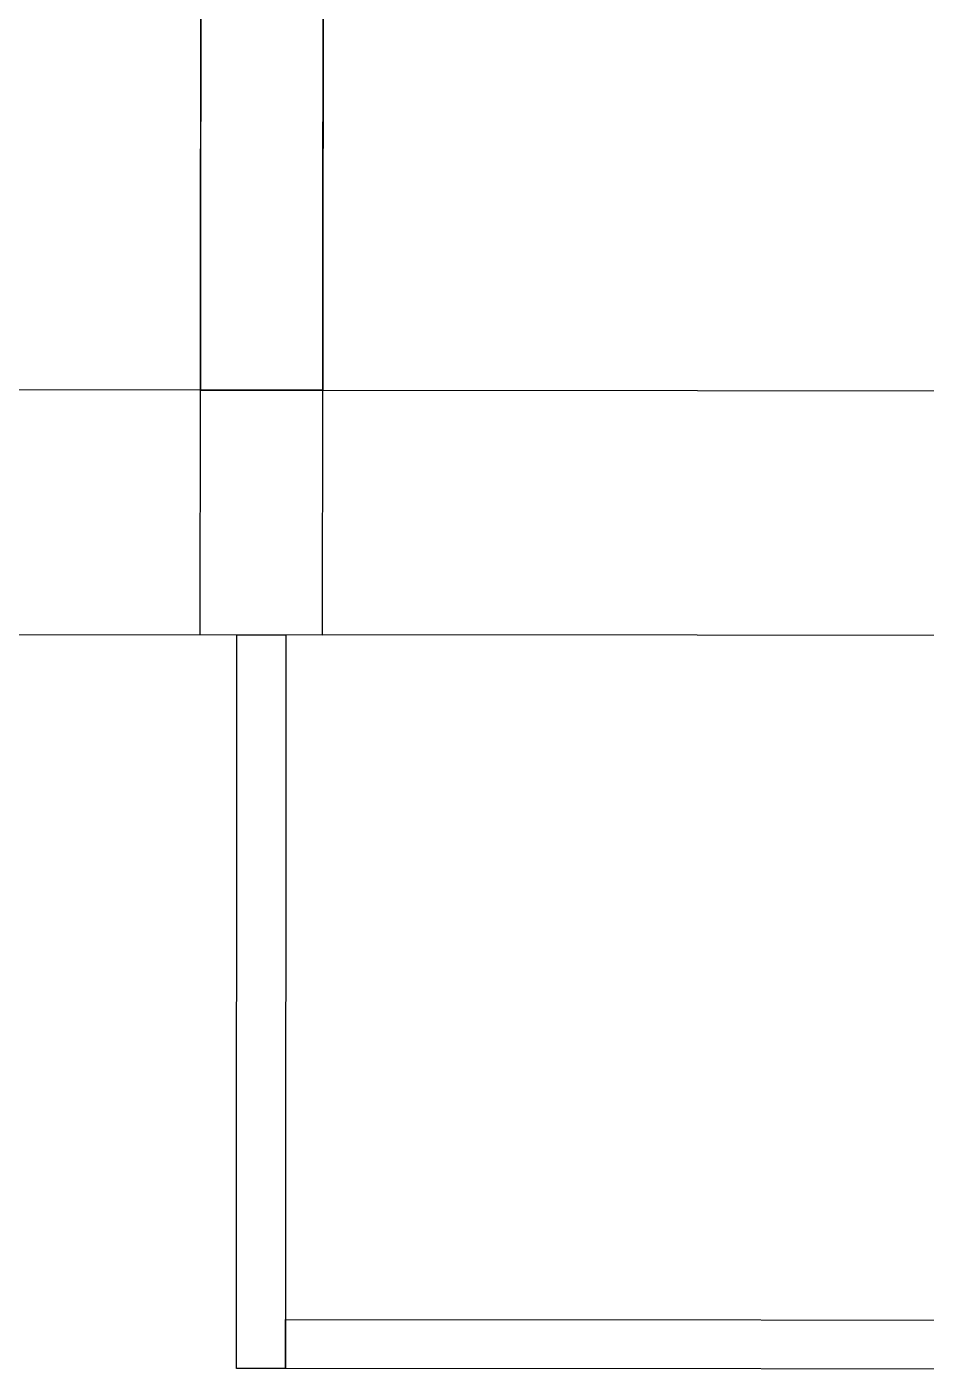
# Model space of a CAD drawing. Header units: millimetres. Extents: x 0 to 145404, y 0 to 194550.
# Drawn here: x 54132 to 55602, y 164760 to 166958 of the extents above; entities that cross this region are included whole.
import ezdxf

# ---------------------------------------------------------------- set-up
doc = ezdxf.new("R2010")
doc.units = ezdxf.units.MM
for name, color, linetype, lineweight in [('АР - Монолит', 56, 'Continuous', 30), ('АР - Наружная стена', 144, 'Continuous', 30), ('АР - Перегородки 80', 32, 'Continuous', 30)]:
    doc.layers.add(name, color=color, linetype=linetype, lineweight=lineweight)

# ---------------------------------------------------------------- blocks, each defined once
blk = doc.blocks.new('Квартира 3К 10700 тип 1 перекидная')
at = {"layer": 'АР - Монолит'}
blk.add_lwpolyline([(1490, -5950), (1290, -5950), (1290, 200), (1490, 200)], close=True, dxfattribs=at)
at = {"layer": 'АР - Наружная стена', "elevation": 0}
blk.add_lwpolyline([(1290, -5950), (4740, -5950), (4740, -6350), (1290, -6350)], close=True, dxfattribs=at)
blk = doc.blocks.new('Квартира 1К 6300 тип 38-1')
at = {"layer": 'АР - Монолит'}
blk.add_lwpolyline([(6500, -620), (6300, -620), (6300, -6150), (6500, -6150)], close=True, dxfattribs=at)
at = {"layer": 'АР - Наружная стена'}
blk.add_lwpolyline([(0, -6550), (6500, -6550), (6500, -6150), (0, -6150)], close=True, dxfattribs=at)
at = {"layer": 'АР - Перегородки 80'}
for points in [[(6360, -6550), (6360, -7750), (6440, -7750), (6440, -6550)], [(140, -7750), (6360, -7750), (6360, -7670), (140, -7670)]]:
    blk.add_lwpolyline(points, close=True, dxfattribs=at)
blk = doc.blocks.new('H_Section_2')
at = {"rotation": 56.96711930257281}
for name, p in [('Квартира 3К 10700 тип 1 перекидная', (4441.6, -8541.9, 0)), ('Квартира 1К 6300 тип 38-1', (1542.8, -12633.1, 0))]:
    blk.add_blockref(name, p, dxfattribs=at)

msp = doc.modelspace()

# ---------------------------------------------------------------- block references
at = {"xscale": -1, "rotation": 56.92792192093123}
msp.add_blockref('H_Section_2', (51175.5, 180696.1), dxfattribs=at)

doc.saveas('drawing.dxf')
